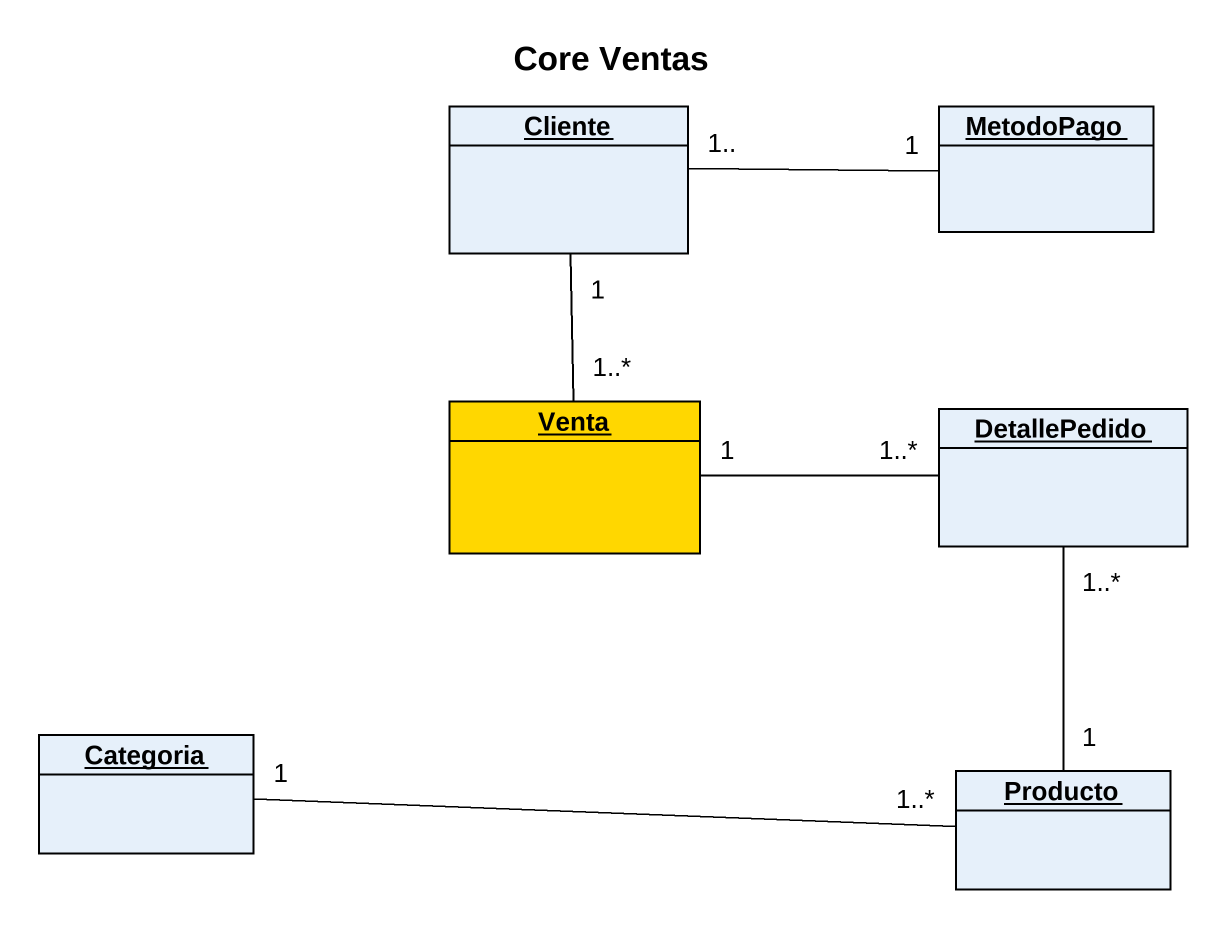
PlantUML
@startuml
title Core Ventas
hide circle
hide empty members
object Cliente
object MetodoPago
object Venta #FFD700
object DetallePedido
object Categoria
object Producto
Cliente "1.." -right- "1" MetodoPago
Cliente "1" -- "1..*" Venta
Venta "1" -right- "1..*" DetallePedido
DetallePedido "1..*" -- "1" Producto
Categoria "1" -right- "1..*" Producto
@enduml
